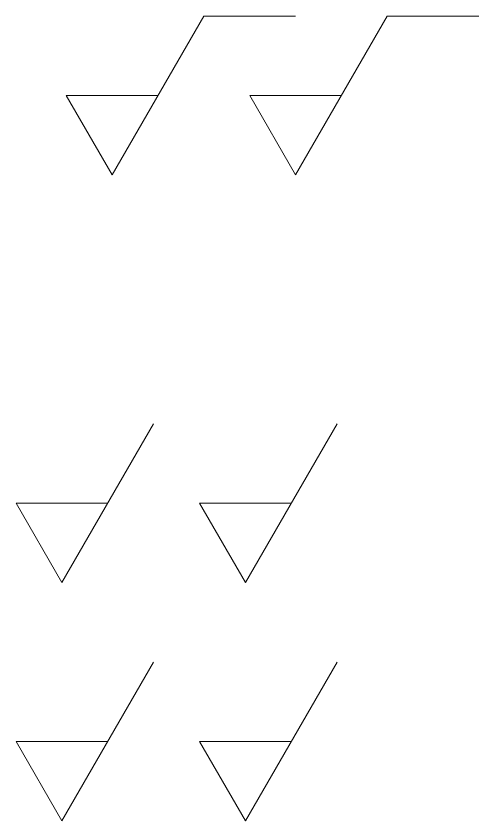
# Model space of a CAD drawing. Extents: x -9347 to 2670, y -401 to 11650.
# Drawn here: x 435.45 to 445.54, y 7.28 to 24.85 of the extents above; entities that cross this region are included whole.
import ezdxf

# ---------------------------------------------------------------- set-up
doc = ezdxf.new("R2010")
doc.units = 0
doc.layers.add('1', color=7, linetype='CONTINUOUS', lineweight=30)

msp = doc.modelspace()

# ---------------------------------------------------------------- linework, layer by layer
at = {"layer": '1', "color": 2, "lineweight": 13}
for p, q in [((437.539, 21.39), (439.539, 24.854)), ((439.539, 24.854), (441.539, 24.854)), ((441.543, 21.39), (443.543, 24.854)), ((443.543, 24.854), (445.543, 24.854)), ((436.539, 23.122), (438.539, 23.122)), ((437.539, 21.39), (436.539, 23.122)), ((441.543, 21.39), (440.543, 23.122)), ((440.543, 23.122), (442.543, 23.122)), ((436.445, 12.49), (438.445, 15.954)), ((440.449, 12.49), (442.449, 15.954)), ((435.445, 14.222), (437.445, 14.222)), ((436.445, 12.49), (435.445, 14.222)), ((439.449, 14.222), (441.449, 14.222)), ((440.449, 12.49), (439.449, 14.222)), ((436.445, 7.283), (438.445, 10.747)), ((440.449, 7.283), (442.449, 10.747)), ((435.445, 9.015), (437.445, 9.015)), ((436.445, 7.283), (435.445, 9.015)), ((439.449, 9.015), (441.449, 9.015)), ((440.449, 7.283), (439.449, 9.015))]:
    msp.add_line(p, q, dxfattribs=at)

doc.saveas('drawing.dxf')
